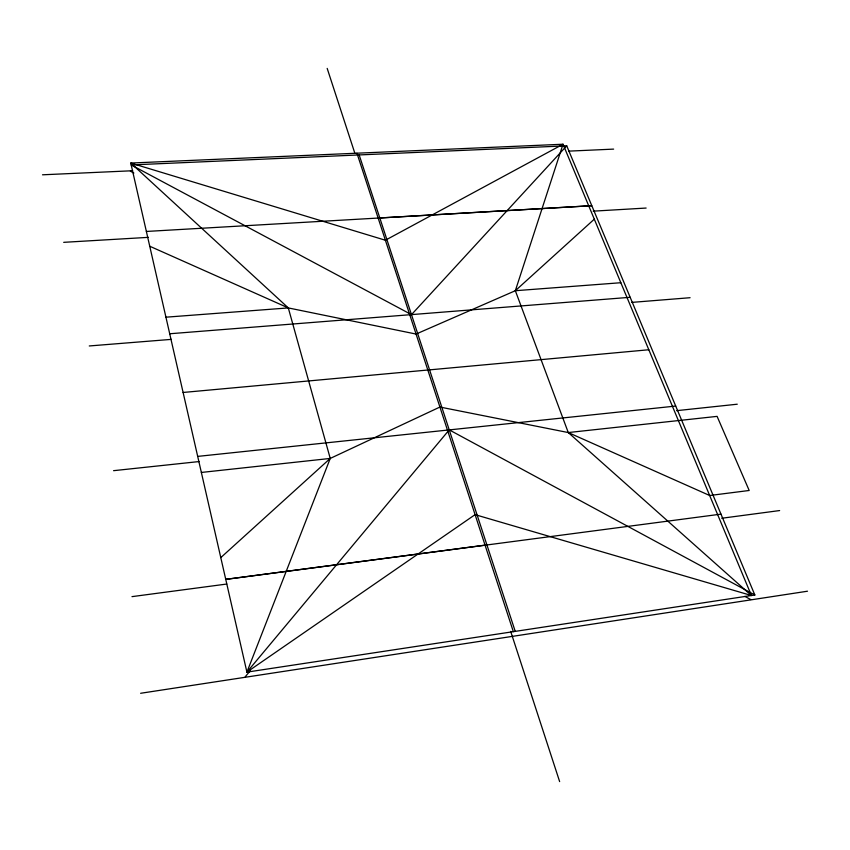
<?xml version="1.0" encoding="UTF-8"?>
<svg xmlns="http://www.w3.org/2000/svg" width="850" height="850" viewBox="0 0 850 850"><rect width="100%" height="100%" fill="white"/><g stroke="black" fill="none" stroke-linecap="round" stroke-linejoin="round"><path stroke-width="1.27" d="M594.309 219.173L515.344 290.711L416.064 334.061L288.309 307.923L130.762 163.041L385.39 240.231L563.019 144.234L751.421 595.51L568.268 432.554L515.344 290.711L563.019 144.234L130.762 163.041L246.914 672.127L754.843 594.989L566.727 145.817L131.197 164.942L411.485 314.638L566.727 145.817M751.421 595.51L475.086 514.654L246.914 672.127L330.236 458.437L288.309 307.923L149.738 246.234M246.914 672.127L449.225 429.866L754.843 594.989M245.236 676.77L250.336 670.65M220.788 557.611L330.236 458.437L439.918 407.044L568.268 432.554L709.676 495.507L749.19 490.482L717.092 416.373L568.268 432.554M140.622 693.281L807.5 591.207M486.912 544.914L225.781 579.36L720.949 514.133M131.984 596.636L226.769 584.035M721.703 518.256L779.631 510.563M201.354 472.451L330.236 458.437M113.581 470.677L199.293 461.539M676.621 410.667L737.269 404.207M197.699 456.397L675.707 406.056M183.111 392.466L648.826 349.754M89.271 345.961L171.317 339.373M631.858 302.388L690.083 297.712M169.713 333.763L630.158 297.298M165.931 317.188L288.309 307.923M515.344 290.711L620.84 282.721M379.822 217.982L591.781 205.7L146.37 231.455M63.697 242.335L148.421 237.352M593.173 211.161L646.128 208.048M42.5 174.803L132.611 170.744M568.586 151.141L613.636 149.111M130.369 171.179L133.864 173.049M744.876 596.392L750.699 599.548M359.168 154.934L515.238 631.38M356.947 153.202L513.336 631.667M327.186 68.404L354.758 152.979M510.68 631.391L559.64 781.596"/></g></svg>
